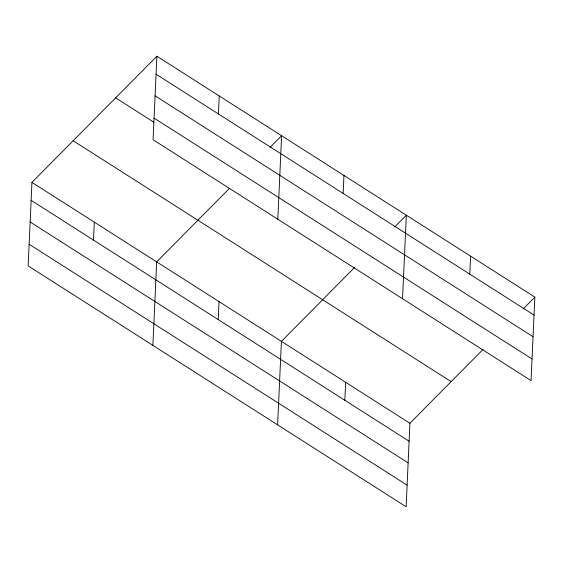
<?xml version="1.0" encoding="UTF-8"?>
<svg xmlns="http://www.w3.org/2000/svg" width="563" height="563" viewBox="0 0 563 563"><rect width="100%" height="100%" fill="white"/><g stroke="black" fill="none" stroke-linecap="round" stroke-linejoin="round"><path stroke-width="0.84" d="M156.873 56.23L153.08 139.744L531.057 380.623L534.85 297.109L156.873 56.23L31.943 182.377L28.15 265.891L406.127 506.77L409.92 423.256L483.16 349.306M93.493 240.091L94.31 222.125M152.883 345.379L156.676 261.865L229.296 188.535M218.423 113.944L219.239 95.97M218.226 319.58L219.042 301.613M277.812 219.232L281.606 135.718L269.916 147.527M277.615 424.875L281.409 341.361L354.648 267.404M343.156 193.433L343.972 175.466M344.845 400.279L345.661 382.312M402.545 298.721L406.338 215.207L394.649 227.016M469.774 274.132L470.591 256.158M523.161 308.918L534.85 297.109M156.057 74.196L534.034 315.083M155.071 95.83L533.048 336.709M154.065 118.11L532.042 358.997M115.647 97.856L153.798 122.171M73.169 140.75L451.146 381.63M31.943 182.377L409.92 423.256M31.127 200.344L409.104 441.23M30.142 221.977L408.119 462.856M29.135 244.258L407.112 485.144"/></g></svg>
